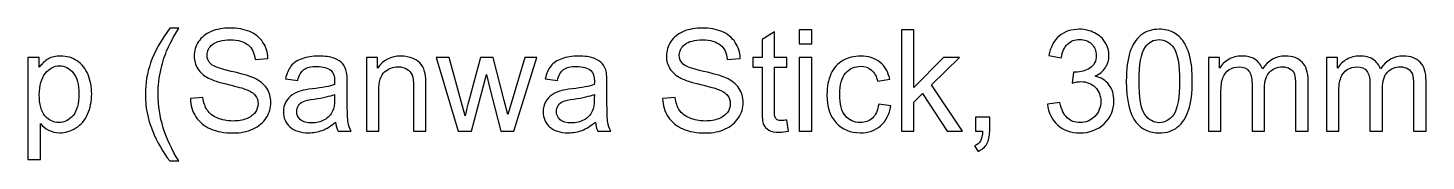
# Model space of a CAD drawing. Header units: millimetres. Extents: x 198 to 2323, y -968 to 148.
# Drawn here: x 1451.5 to 1702.3, y -701.8 to -678 of the extents above; entities that cross this region are included whole.
import ezdxf

# ---------------------------------------------------------------- set-up
doc = ezdxf.new("R2010")
doc.units = ezdxf.units.MM
doc.header["$MEASUREMENT"] = 0
doc.layers.add('Layer 1', color=7, linetype='Continuous')

msp = doc.modelspace()

# ---------------------------------------------------------------- linework, layer by layer
at = {"layer": 'Layer 1', "color": 250}
for points, knots in [([(1476.9166, -701.8047), (1475.6889, -700.2511), (1474.6475, -698.435), (1473.7966, -696.3522), (1472.9457, -694.2694), (1472.5224, -692.1104), (1472.5224, -689.8794), (1472.5224, -687.9109), (1472.8399, -686.0271), (1473.4749, -684.2279), (1474.22, -682.1366), (1475.3672, -680.0538), (1476.9166, -677.9795), (1476.9166, -677.9795), (1478.5168, -677.9795), (1478.5168, -677.9795), (1477.5177, -679.6982), (1476.8531, -680.9259), (1476.5314, -681.6625), (1476.0276, -682.8013), (1475.6297, -683.9908), (1475.3418, -685.2312), (1474.9862, -686.7764), (1474.8084, -688.33), (1474.8084, -689.8921), (1474.8084, -693.8672), (1476.0445, -697.8381), (1478.5168, -701.8047), (1478.5168, -701.8047), (1476.9166, -701.8047), (1476.9166, -701.8047)], [0, 0, 0, 0, 0.1, 0.1, 0.1, 0.2, 0.2, 0.2, 0.3, 0.3, 0.3, 0.4, 0.4, 0.4, 0.5, 0.5, 0.5, 0.6, 0.6, 0.6, 0.7, 0.7, 0.7, 0.8, 0.8, 0.8, 0.9, 0.9, 0.9, 1, 1, 1, 1]), ([(1480.5996, -690.6287), (1480.5996, -690.6287), (1482.8602, -690.4255), (1482.8602, -690.4255), (1482.966, -691.3399), (1483.2158, -692.0892), (1483.6095, -692.6776), (1484.0032, -693.2618), (1484.6128, -693.736), (1485.4383, -694.1), (1486.2638, -694.4599), (1487.1951, -694.6419), (1488.2281, -694.6419), (1489.1467, -694.6419), (1489.9553, -694.5064), (1490.658, -694.2313), (1491.3607, -693.9561), (1491.8814, -693.5793), (1492.2243, -693.101), (1492.5672, -692.6226), (1492.7408, -692.1019), (1492.7408, -691.5431), (1492.7408, -690.9758), (1492.5757, -690.4805), (1492.2455, -690.053), (1491.9153, -689.6296), (1491.3692, -689.274), (1490.6072, -688.9819), (1490.1204, -688.7957), (1489.0409, -688.4993), (1487.3687, -688.0972), (1485.6965, -687.695), (1484.5281, -687.3182), (1483.8593, -686.9626), (1482.9914, -686.5054), (1482.348, -685.9382), (1481.9246, -685.2651), (1481.4971, -684.592), (1481.2854, -683.8342), (1481.2854, -683.0002), (1481.2854, -682.0774), (1481.5479, -681.218), (1482.0686, -680.4221), (1482.5893, -679.622), (1483.347, -679.0167), (1484.3503, -678.6018), (1485.3494, -678.1869), (1486.4628, -677.9795), (1487.6862, -677.9795), (1489.0324, -677.9795), (1490.222, -678.1954), (1491.2507, -678.6314), (1492.2794, -679.0632), (1493.071, -679.7025), (1493.6256, -680.5491), (1494.1801, -681.3916), (1494.4765, -682.3483), (1494.5188, -683.4151), (1494.5188, -683.4151), (1492.2074, -683.5929), (1492.2074, -683.5929), (1492.0846, -682.4457), (1491.6655, -681.5778), (1490.9501, -680.9936), (1490.2347, -680.4052), (1489.1763, -680.1131), (1487.7793, -680.1131), (1486.3231, -680.1131), (1485.2605, -680.3798), (1484.5959, -680.9132), (1483.9312, -681.4466), (1483.5968, -682.0901), (1483.5968, -682.8436), (1483.5968, -683.4955), (1483.8339, -684.0332), (1484.3038, -684.4565), (1484.7694, -684.8756), (1485.9759, -685.3116), (1487.9317, -685.7519), (1489.8875, -686.1964), (1491.2295, -686.5816), (1491.9576, -686.9118), (1493.0117, -687.3987), (1493.7949, -688.0125), (1494.2987, -688.7618), (1494.8024, -689.5069), (1495.0522, -690.3662), (1495.0522, -691.3399), (1495.0522, -692.3093), (1494.777, -693.2153), (1494.2225, -694.0704), (1493.6679, -694.9255), (1492.8763, -695.5902), (1491.8391, -696.0643), (1490.8019, -696.5384), (1489.6378, -696.7755), (1488.3381, -696.7755), (1486.6956, -696.7755), (1485.3198, -696.5342), (1484.2106, -696.0558), (1483.0973, -695.5775), (1482.2294, -694.8578), (1481.5987, -693.8926), (1480.9637, -692.9316), (1480.6335, -691.8437), (1480.5996, -690.6287)], [0, 0, 0, 0, 0.02857143, 0.02857143, 0.02857143, 0.05714286, 0.05714286, 0.05714286, 0.08571429, 0.08571429, 0.08571429, 0.11428571, 0.11428571, 0.11428571, 0.14285714, 0.14285714, 0.14285714, 0.17142857, 0.17142857, 0.17142857, 0.2, 0.2, 0.2, 0.22857143, 0.22857143, 0.22857143, 0.25714286, 0.25714286, 0.25714286, 0.28571429, 0.28571429, 0.28571429, 0.31428571, 0.31428571, 0.31428571, 0.34285714, 0.34285714, 0.34285714, 0.37142857, 0.37142857, 0.37142857, 0.4, 0.4, 0.4, 0.42857143, 0.42857143, 0.42857143, 0.45714286, 0.45714286, 0.45714286, 0.48571429, 0.48571429, 0.48571429, 0.51428571, 0.51428571, 0.51428571, 0.54285714, 0.54285714, 0.54285714, 0.57142857, 0.57142857, 0.57142857, 0.6, 0.6, 0.6, 0.62857143, 0.62857143, 0.62857143, 0.65714286, 0.65714286, 0.65714286, 0.68571429, 0.68571429, 0.68571429, 0.71428571, 0.71428571, 0.71428571, 0.74285714, 0.74285714, 0.74285714, 0.77142857, 0.77142857, 0.77142857, 0.8, 0.8, 0.8, 0.82857143, 0.82857143, 0.82857143, 0.85714286, 0.85714286, 0.85714286, 0.88571429, 0.88571429, 0.88571429, 0.91428571, 0.91428571, 0.91428571, 0.94285714, 0.94285714, 0.94285714, 0.97142857, 0.97142857, 0.97142857, 1, 1, 1, 1]), ([(1565.3212, -690.6287), (1565.3212, -690.6287), (1567.5818, -690.4255), (1567.5818, -690.4255), (1567.6876, -691.3399), (1567.9374, -692.0892), (1568.3311, -692.6776), (1568.7248, -693.2618), (1569.3344, -693.736), (1570.1599, -694.1), (1570.9854, -694.4599), (1571.9167, -694.6419), (1572.9497, -694.6419), (1573.8683, -694.6419), (1574.6769, -694.5064), (1575.3796, -694.2313), (1576.0823, -693.9561), (1576.603, -693.5793), (1576.9459, -693.101), (1577.2888, -692.6226), (1577.4624, -692.1019), (1577.4624, -691.5431), (1577.4624, -690.9758), (1577.2973, -690.4805), (1576.9671, -690.053), (1576.6369, -689.6296), (1576.0908, -689.274), (1575.3288, -688.9819), (1574.842, -688.7957), (1573.7625, -688.4993), (1572.0903, -688.0972), (1570.4181, -687.695), (1569.2497, -687.3182), (1568.5809, -686.9626), (1567.713, -686.5054), (1567.0696, -685.9382), (1566.6462, -685.2651), (1566.2187, -684.592), (1566.007, -683.8342), (1566.007, -683.0002), (1566.007, -682.0774), (1566.2695, -681.218), (1566.7902, -680.4221), (1567.3109, -679.622), (1568.0686, -679.0167), (1569.0719, -678.6018), (1570.071, -678.1869), (1571.1844, -677.9795), (1572.4078, -677.9795), (1573.754, -677.9795), (1574.9436, -678.1954), (1575.9723, -678.6314), (1577.001, -679.0632), (1577.7926, -679.7025), (1578.3472, -680.5491), (1578.9017, -681.3916), (1579.1981, -682.3483), (1579.2404, -683.4151), (1579.2404, -683.4151), (1576.929, -683.5929), (1576.929, -683.5929), (1576.8062, -682.4457), (1576.3871, -681.5778), (1575.6717, -680.9936), (1574.9563, -680.4052), (1573.8979, -680.1131), (1572.5009, -680.1131), (1571.0447, -680.1131), (1569.9821, -680.3798), (1569.3175, -680.9132), (1568.6528, -681.4466), (1568.3184, -682.0901), (1568.3184, -682.8436), (1568.3184, -683.4955), (1568.5555, -684.0332), (1569.0254, -684.4565), (1569.491, -684.8756), (1570.6975, -685.3116), (1572.6533, -685.7519), (1574.6091, -686.1964), (1575.9511, -686.5816), (1576.6792, -686.9118), (1577.7333, -687.3987), (1578.5165, -688.0125), (1579.0203, -688.7618), (1579.524, -689.5069), (1579.7738, -690.3662), (1579.7738, -691.3399), (1579.7738, -692.3093), (1579.4986, -693.2153), (1578.9441, -694.0704), (1578.3895, -694.9255), (1577.5979, -695.5902), (1576.5607, -696.0643), (1575.5235, -696.5384), (1574.3594, -696.7755), (1573.0597, -696.7755), (1571.4172, -696.7755), (1570.0414, -696.5342), (1568.9322, -696.0558), (1567.8189, -695.5775), (1566.951, -694.8578), (1566.3203, -693.8926), (1565.6853, -692.9316), (1565.3551, -691.8437), (1565.3212, -690.6287)], [0, 0, 0, 0, 0.02857143, 0.02857143, 0.02857143, 0.05714286, 0.05714286, 0.05714286, 0.08571429, 0.08571429, 0.08571429, 0.11428571, 0.11428571, 0.11428571, 0.14285714, 0.14285714, 0.14285714, 0.17142857, 0.17142857, 0.17142857, 0.2, 0.2, 0.2, 0.22857143, 0.22857143, 0.22857143, 0.25714286, 0.25714286, 0.25714286, 0.28571429, 0.28571429, 0.28571429, 0.31428571, 0.31428571, 0.31428571, 0.34285714, 0.34285714, 0.34285714, 0.37142857, 0.37142857, 0.37142857, 0.4, 0.4, 0.4, 0.42857143, 0.42857143, 0.42857143, 0.45714286, 0.45714286, 0.45714286, 0.48571429, 0.48571429, 0.48571429, 0.51428571, 0.51428571, 0.51428571, 0.54285714, 0.54285714, 0.54285714, 0.57142857, 0.57142857, 0.57142857, 0.6, 0.6, 0.6, 0.62857143, 0.62857143, 0.62857143, 0.65714286, 0.65714286, 0.65714286, 0.68571429, 0.68571429, 0.68571429, 0.71428571, 0.71428571, 0.71428571, 0.74285714, 0.74285714, 0.74285714, 0.77142857, 0.77142857, 0.77142857, 0.8, 0.8, 0.8, 0.82857143, 0.82857143, 0.82857143, 0.85714286, 0.85714286, 0.85714286, 0.88571429, 0.88571429, 0.88571429, 0.91428571, 0.91428571, 0.91428571, 0.94285714, 0.94285714, 0.94285714, 0.97142857, 0.97142857, 0.97142857, 1, 1, 1, 1]), ([(1587.6224, -694.4768), (1587.6224, -694.4768), (1587.9272, -696.4495), (1587.9272, -696.4495), (1587.3007, -696.5808), (1586.7376, -696.6485), (1586.2466, -696.6485), (1585.438, -696.6485), (1584.8115, -696.5215), (1584.3627, -696.2633), (1583.9182, -696.005), (1583.605, -695.6706), (1583.4229, -695.2515), (1583.2409, -694.8324), (1583.152, -693.9519), (1583.152, -692.6099), (1583.152, -692.6099), (1583.152, -685.0153), (1583.152, -685.0153), (1583.152, -685.0153), (1581.501, -685.0153), (1581.501, -685.0153), (1581.501, -685.0153), (1581.501, -683.2881), (1581.501, -683.2881), (1581.501, -683.2881), (1583.152, -683.2881), (1583.152, -683.2881), (1583.152, -683.2881), (1583.152, -680.0284), (1583.152, -680.0284), (1583.152, -680.0284), (1585.3872, -678.6865), (1585.3872, -678.6865), (1585.3872, -678.6865), (1585.3872, -683.2881), (1585.3872, -683.2881), (1585.3872, -683.2881), (1587.6224, -683.2881), (1587.6224, -683.2881), (1587.6224, -683.2881), (1587.6224, -685.0153), (1587.6224, -685.0153), (1587.6224, -685.0153), (1585.3872, -685.0153), (1585.3872, -685.0153), (1585.3872, -685.0153), (1585.3872, -692.7369), (1585.3872, -692.7369), (1585.3872, -693.3761), (1585.4253, -693.7868), (1585.5057, -693.9688), (1585.5819, -694.1508), (1585.7089, -694.2948), (1585.8867, -694.4048), (1586.0645, -694.5107), (1586.3185, -694.5657), (1586.6487, -694.5657), (1586.8943, -694.5657), (1587.2202, -694.5361), (1587.6224, -694.4768)], [0, 0, 0, 0, 0.05, 0.05, 0.05, 0.1, 0.1, 0.1, 0.15, 0.15, 0.15, 0.2, 0.2, 0.2, 0.25, 0.25, 0.25, 0.3, 0.3, 0.3, 0.35, 0.35, 0.35, 0.4, 0.4, 0.4, 0.45, 0.45, 0.45, 0.5, 0.5, 0.5, 0.55, 0.55, 0.55, 0.6, 0.6, 0.6, 0.65, 0.65, 0.65, 0.7, 0.7, 0.7, 0.75, 0.75, 0.75, 0.8, 0.8, 0.8, 0.85, 0.85, 0.85, 0.9, 0.9, 0.9, 0.95, 0.95, 0.95, 1, 1, 1, 1]), ([(1589.828, -680.8243), (1589.828, -680.8243), (1589.828, -678.2843), (1589.828, -678.2843), (1589.828, -678.2843), (1592.0632, -678.2843), (1592.0632, -678.2843), (1592.0632, -678.2843), (1592.0632, -680.8243), (1592.0632, -680.8243), (1592.0632, -680.8243), (1589.828, -680.8243), (1589.828, -680.8243)], [0, 0, 0, 0, 0.25, 0.25, 0.25, 0.5, 0.5, 0.5, 0.75, 0.75, 0.75, 1, 1, 1, 1]), ([(1608.1795, -696.4707), (1608.1795, -696.4707), (1608.1795, -678.2843), (1608.1795, -678.2843), (1608.1795, -678.2843), (1610.4147, -678.2843), (1610.4147, -678.2843), (1610.4147, -678.2843), (1610.4147, -688.6433), (1610.4147, -688.6433), (1610.4147, -688.6433), (1615.6979, -683.2881), (1615.6979, -683.2881), (1615.6979, -683.2881), (1618.585, -683.2881), (1618.585, -683.2881), (1618.585, -683.2881), (1613.5558, -688.1861), (1613.5558, -688.1861), (1613.5558, -688.1861), (1619.093, -696.4707), (1619.093, -696.4707), (1619.093, -696.4707), (1616.3413, -696.4707), (1616.3413, -696.4707), (1616.3413, -696.4707), (1611.9641, -689.7355), (1611.9641, -689.7355), (1611.9641, -689.7355), (1610.4147, -691.2425), (1610.4147, -691.2425), (1610.4147, -691.2425), (1610.4147, -696.4707), (1610.4147, -696.4707), (1610.4147, -696.4707), (1608.1795, -696.4707), (1608.1795, -696.4707)], [0, 0, 0, 0, 0.08333333, 0.08333333, 0.08333333, 0.16666667, 0.16666667, 0.16666667, 0.25, 0.25, 0.25, 0.33333333, 0.33333333, 0.33333333, 0.41666667, 0.41666667, 0.41666667, 0.5, 0.5, 0.5, 0.58333333, 0.58333333, 0.58333333, 0.66666667, 0.66666667, 0.66666667, 0.75, 0.75, 0.75, 0.83333333, 0.83333333, 0.83333333, 0.91666667, 0.91666667, 0.91666667, 1, 1, 1, 1]), ([(1634.3754, -691.6447), (1634.3754, -691.6447), (1636.6106, -691.3399), (1636.6106, -691.3399), (1636.8688, -692.6099), (1637.3006, -693.5243), (1637.9145, -694.0831), (1638.5283, -694.6419), (1639.2818, -694.9213), (1640.1751, -694.9213), (1641.2334, -694.9213), (1642.1266, -694.5572), (1642.8463, -693.8291), (1643.566, -693.101), (1643.9258, -692.1993), (1643.9258, -691.124), (1643.9258, -690.0995), (1643.5914, -689.2529), (1642.9183, -688.584), (1642.2494, -687.9194), (1641.3985, -687.5849), (1640.3613, -687.5849), (1639.938, -687.5849), (1639.4131, -687.6696), (1638.7823, -687.8347), (1638.7823, -687.8347), (1639.0321, -685.8789), (1639.0321, -685.8789), (1639.1802, -685.8958), (1639.303, -685.9043), (1639.3919, -685.9043), (1640.3486, -685.9043), (1641.2038, -685.6545), (1641.97, -685.1592), (1642.732, -684.6639), (1643.113, -683.9019), (1643.113, -682.8732), (1643.113, -682.0562), (1642.8336, -681.3789), (1642.279, -680.8412), (1641.7245, -680.3036), (1641.009, -680.0369), (1640.1327, -680.0369), (1639.2607, -680.0369), (1638.5368, -680.3121), (1637.9568, -680.8624), (1637.3768, -681.4127), (1637.0043, -682.2382), (1636.8392, -683.3389), (1636.8392, -683.3389), (1634.604, -682.9325), (1634.604, -682.9325), (1634.8792, -681.4339), (1635.4972, -680.2697), (1636.4667, -679.4442), (1637.4319, -678.6187), (1638.6384, -678.2081), (1640.0777, -678.2081), (1641.0683, -678.2081), (1641.9827, -678.4198), (1642.8167, -678.8473), (1643.6549, -679.2707), (1644.2941, -679.8506), (1644.7344, -680.583), (1645.1789, -681.3196), (1645.399, -682.0985), (1645.399, -682.924), (1645.399, -683.7072), (1645.1873, -684.4184), (1644.7682, -685.0619), (1644.3449, -685.7053), (1643.7184, -686.2176), (1642.8929, -686.5986), (1643.9681, -686.8441), (1644.8021, -687.3606), (1645.399, -688.1437), (1645.9917, -688.9227), (1646.288, -689.9048), (1646.288, -691.0774), (1646.288, -692.6649), (1645.708, -694.0154), (1644.5523, -695.1203), (1643.3924, -696.2252), (1641.9277, -696.7755), (1640.1581, -696.7755), (1638.5622, -696.7755), (1637.2371, -696.2971), (1636.183, -695.3446), (1635.1247, -694.3921), (1634.5236, -693.1602), (1634.3754, -691.6447)], [0, 0, 0, 0, 0.03333333, 0.03333333, 0.03333333, 0.06666667, 0.06666667, 0.06666667, 0.1, 0.1, 0.1, 0.13333333, 0.13333333, 0.13333333, 0.16666667, 0.16666667, 0.16666667, 0.2, 0.2, 0.2, 0.23333333, 0.23333333, 0.23333333, 0.26666667, 0.26666667, 0.26666667, 0.3, 0.3, 0.3, 0.33333333, 0.33333333, 0.33333333, 0.36666667, 0.36666667, 0.36666667, 0.4, 0.4, 0.4, 0.43333333, 0.43333333, 0.43333333, 0.46666667, 0.46666667, 0.46666667, 0.5, 0.5, 0.5, 0.53333333, 0.53333333, 0.53333333, 0.56666667, 0.56666667, 0.56666667, 0.6, 0.6, 0.6, 0.63333333, 0.63333333, 0.63333333, 0.66666667, 0.66666667, 0.66666667, 0.7, 0.7, 0.7, 0.73333333, 0.73333333, 0.73333333, 0.76666667, 0.76666667, 0.76666667, 0.8, 0.8, 0.8, 0.83333333, 0.83333333, 0.83333333, 0.86666667, 0.86666667, 0.86666667, 0.9, 0.9, 0.9, 0.93333333, 0.93333333, 0.93333333, 0.96666667, 0.96666667, 0.96666667, 1, 1, 1, 1]), ([(1648.502, -687.496), (1648.502, -685.3497), (1648.7221, -683.6141), (1649.1624, -682.3017), (1649.6069, -680.9852), (1650.2631, -679.9734), (1651.1351, -679.2664), (1652.003, -678.5595), (1653.0994, -678.2081), (1654.4202, -678.2081), (1655.3939, -678.2081), (1656.249, -678.4028), (1656.9898, -678.7965), (1657.7264, -679.1902), (1658.336, -679.7575), (1658.8102, -680.4983), (1659.2843, -681.2349), (1659.6568, -682.1366), (1659.9278, -683.1992), (1660.2029, -684.2618), (1660.3384, -685.6969), (1660.3384, -687.496), (1660.3384, -689.6296), (1660.1183, -691.3568), (1659.6822, -692.6692), (1659.2462, -693.9857), (1658.59, -694.9975), (1657.718, -695.7087), (1656.8501, -696.4199), (1655.7495, -696.7755), (1654.4202, -696.7755), (1652.6718, -696.7755), (1651.296, -696.1532), (1650.2969, -694.9044), (1649.0989, -693.3804), (1648.502, -690.9123), (1648.502, -687.496)], [0, 0, 0, 0, 0.08333333, 0.08333333, 0.08333333, 0.16666667, 0.16666667, 0.16666667, 0.25, 0.25, 0.25, 0.33333333, 0.33333333, 0.33333333, 0.41666667, 0.41666667, 0.41666667, 0.5, 0.5, 0.5, 0.58333333, 0.58333333, 0.58333333, 0.66666667, 0.66666667, 0.66666667, 0.75, 0.75, 0.75, 0.83333333, 0.83333333, 0.83333333, 0.91666667, 0.91666667, 0.91666667, 1, 1, 1, 1]), ([(1650.788, -687.5045), (1650.788, -690.4975), (1651.1351, -692.4871), (1651.8336, -693.4693), (1652.5321, -694.4556), (1653.3957, -694.9467), (1654.4202, -694.9467), (1655.4447, -694.9467), (1656.3083, -694.4514), (1657.0068, -693.465), (1657.7053, -692.4744), (1658.0524, -690.489), (1658.0524, -687.5045), (1658.0524, -684.5115), (1657.7053, -682.5219), (1657.0068, -681.5397), (1656.3125, -680.5534), (1655.4404, -680.0623), (1654.3948, -680.0623), (1653.3703, -680.0623), (1652.5491, -680.4983), (1651.9352, -681.3662), (1651.169, -682.4711), (1650.788, -684.52), (1650.788, -687.5045)], [0, 0, 0, 0, 0.125, 0.125, 0.125, 0.25, 0.25, 0.25, 0.375, 0.375, 0.375, 0.5, 0.5, 0.5, 0.625, 0.625, 0.625, 0.75, 0.75, 0.75, 0.875, 0.875, 0.875, 1, 1, 1, 1]), ([(1451.4658, -701.5253), (1451.4658, -701.5253), (1451.4658, -683.2881), (1451.4658, -683.2881), (1451.4658, -683.2881), (1453.4978, -683.2881), (1453.4978, -683.2881), (1453.4978, -683.2881), (1453.4978, -685.0195), (1453.4978, -685.0195), (1453.9762, -684.3507), (1454.518, -683.8469), (1455.1234, -683.5125), (1455.7245, -683.178), (1456.4569, -683.0087), (1457.3163, -683.0087), (1458.4423, -683.0087), (1459.4329, -683.2966), (1460.2923, -683.8765), (1461.1517, -684.4523), (1461.7994, -685.2693), (1462.2396, -686.3192), (1462.6757, -687.3733), (1462.8958, -688.5247), (1462.8958, -689.782), (1462.8958, -691.124), (1462.6545, -692.3347), (1462.1719, -693.4142), (1461.6893, -694.4895), (1460.9866, -695.315), (1460.0637, -695.8907), (1459.1451, -696.4622), (1458.1756, -696.7501), (1457.1596, -696.7501), (1456.4146, -696.7501), (1455.7457, -696.5935), (1455.1573, -696.2802), (1454.5646, -695.9669), (1454.082, -695.5732), (1453.701, -695.0949), (1453.701, -695.0949), (1453.701, -701.5253), (1453.701, -701.5253), (1453.701, -701.5253), (1451.4658, -701.5253), (1451.4658, -701.5253)], [0, 0, 0, 0, 0.06666667, 0.06666667, 0.06666667, 0.13333333, 0.13333333, 0.13333333, 0.2, 0.2, 0.2, 0.26666667, 0.26666667, 0.26666667, 0.33333333, 0.33333333, 0.33333333, 0.4, 0.4, 0.4, 0.46666667, 0.46666667, 0.46666667, 0.53333333, 0.53333333, 0.53333333, 0.6, 0.6, 0.6, 0.66666667, 0.66666667, 0.66666667, 0.73333333, 0.73333333, 0.73333333, 0.8, 0.8, 0.8, 0.86666667, 0.86666667, 0.86666667, 0.93333333, 0.93333333, 0.93333333, 1, 1, 1, 1]), ([(1506.66, -694.8197), (1505.8303, -695.5267), (1505.0302, -696.022), (1504.2639, -696.3141), (1503.4977, -696.6062), (1502.6764, -696.7501), (1501.7959, -696.7501), (1500.3481, -696.7501), (1499.2347, -696.3987), (1498.4558, -695.6918), (1497.6769, -694.989), (1497.2874, -694.0873), (1497.2874, -692.9909), (1497.2874, -692.3474), (1497.4356, -691.759), (1497.7277, -691.2256), (1498.024, -690.6922), (1498.4092, -690.2689), (1498.8834, -689.9471), (1499.3617, -689.6254), (1499.8951, -689.3799), (1500.492, -689.2148), (1500.9323, -689.1005), (1501.5969, -688.9904), (1502.4817, -688.8803), (1504.2851, -688.6687), (1505.6186, -688.4104), (1506.4695, -688.1141), (1506.478, -687.8093), (1506.4822, -687.6146), (1506.4822, -687.5341), (1506.4822, -686.6282), (1506.2705, -685.989), (1505.8472, -685.6164), (1505.2757, -685.1127), (1504.4248, -684.8629), (1503.2987, -684.8629), (1502.2446, -684.8629), (1501.4657, -685.0492), (1500.9662, -685.4175), (1500.4624, -685.7858), (1500.0941, -686.4377), (1499.8528, -687.3775), (1499.8528, -687.3775), (1497.6684, -687.0727), (1497.6684, -687.0727), (1497.8674, -686.1371), (1498.1933, -685.3794), (1498.6505, -684.8036), (1499.1077, -684.2279), (1499.7681, -683.7876), (1500.6317, -683.4744), (1501.4911, -683.1653), (1502.4944, -683.0087), (1503.6289, -683.0087), (1504.755, -683.0087), (1505.6736, -683.1399), (1506.3806, -683.4066), (1507.0833, -683.6733), (1507.604, -684.0035), (1507.9342, -684.4057), (1508.2644, -684.8079), (1508.4973, -685.3159), (1508.6327, -685.9297), (1508.7047, -686.3107), (1508.7428, -686.9965), (1508.7428, -687.9829), (1508.7428, -687.9829), (1508.7428, -690.9462), (1508.7428, -690.9462), (1508.7428, -693.0163), (1508.7894, -694.3244), (1508.8825, -694.879), (1508.9714, -695.4335), (1509.1577, -695.9627), (1509.4286, -696.4707), (1509.4286, -696.4707), (1507.0918, -696.4707), (1507.0918, -696.4707), (1506.8674, -696.0008), (1506.7235, -695.4505), (1506.66, -694.8197)], [0, 0, 0, 0, 0.03703704, 0.03703704, 0.03703704, 0.07407407, 0.07407407, 0.07407407, 0.11111111, 0.11111111, 0.11111111, 0.14814815, 0.14814815, 0.14814815, 0.18518519, 0.18518519, 0.18518519, 0.22222222, 0.22222222, 0.22222222, 0.25925926, 0.25925926, 0.25925926, 0.2962963, 0.2962963, 0.2962963, 0.33333333, 0.33333333, 0.33333333, 0.37037037, 0.37037037, 0.37037037, 0.40740741, 0.40740741, 0.40740741, 0.44444444, 0.44444444, 0.44444444, 0.48148148, 0.48148148, 0.48148148, 0.51851852, 0.51851852, 0.51851852, 0.55555556, 0.55555556, 0.55555556, 0.59259259, 0.59259259, 0.59259259, 0.62962963, 0.62962963, 0.62962963, 0.66666667, 0.66666667, 0.66666667, 0.7037037, 0.7037037, 0.7037037, 0.74074074, 0.74074074, 0.74074074, 0.77777778, 0.77777778, 0.77777778, 0.81481481, 0.81481481, 0.81481481, 0.85185185, 0.85185185, 0.85185185, 0.88888889, 0.88888889, 0.88888889, 0.92592593, 0.92592593, 0.92592593, 0.96296296, 0.96296296, 0.96296296, 1, 1, 1, 1]), ([(1512.176, -696.4707), (1512.176, -696.4707), (1512.176, -683.2881), (1512.176, -683.2881), (1512.176, -683.2881), (1514.1826, -683.2881), (1514.1826, -683.2881), (1514.1826, -683.2881), (1514.1826, -685.1592), (1514.1826, -685.1592), (1515.1478, -683.7241), (1516.5448, -683.0087), (1518.3694, -683.0087), (1519.1652, -683.0087), (1519.8934, -683.1526), (1520.558, -683.4363), (1521.2226, -683.7199), (1521.7222, -684.0967), (1522.0524, -684.5581), (1522.3826, -685.0195), (1522.6154, -685.5699), (1522.7466, -686.2049), (1522.8271, -686.6197), (1522.8694, -687.3436), (1522.8694, -688.3766), (1522.8694, -688.3766), (1522.8694, -696.4707), (1522.8694, -696.4707), (1522.8694, -696.4707), (1520.6342, -696.4707), (1520.6342, -696.4707), (1520.6342, -696.4707), (1520.6342, -688.4612), (1520.6342, -688.4612), (1520.6342, -687.5511), (1520.5495, -686.8695), (1520.376, -686.4208), (1520.2024, -685.972), (1519.8934, -685.6122), (1519.4531, -685.3413), (1519.0128, -685.0746), (1518.4921, -684.9391), (1517.8995, -684.9391), (1516.9512, -684.9391), (1516.1342, -685.2397), (1515.4441, -685.845), (1514.7541, -686.4462), (1514.4112, -687.5934), (1514.4112, -689.2783), (1514.4112, -689.2783), (1514.4112, -696.4707), (1514.4112, -696.4707), (1514.4112, -696.4707), (1512.176, -696.4707), (1512.176, -696.4707)], [0, 0, 0, 0, 0.05555556, 0.05555556, 0.05555556, 0.11111111, 0.11111111, 0.11111111, 0.16666667, 0.16666667, 0.16666667, 0.22222222, 0.22222222, 0.22222222, 0.27777778, 0.27777778, 0.27777778, 0.33333333, 0.33333333, 0.33333333, 0.38888889, 0.38888889, 0.38888889, 0.44444444, 0.44444444, 0.44444444, 0.5, 0.5, 0.5, 0.55555556, 0.55555556, 0.55555556, 0.61111111, 0.61111111, 0.61111111, 0.66666667, 0.66666667, 0.66666667, 0.72222222, 0.72222222, 0.72222222, 0.77777778, 0.77777778, 0.77777778, 0.83333333, 0.83333333, 0.83333333, 0.88888889, 0.88888889, 0.88888889, 0.94444444, 0.94444444, 0.94444444, 1, 1, 1, 1]), ([(1528.6733, -696.4707), (1528.6733, -696.4707), (1524.6897, -683.2881), (1524.6897, -683.2881), (1524.6897, -683.2881), (1527.0265, -683.2881), (1527.0265, -683.2881), (1527.0265, -683.2881), (1529.1305, -690.8954), (1529.1305, -690.8954), (1529.1305, -690.8954), (1529.8755, -693.7275), (1529.8755, -693.7275), (1529.9052, -693.5878), (1530.1338, -692.6819), (1530.5571, -691.0097), (1530.5571, -691.0097), (1532.6441, -683.2881), (1532.6441, -683.2881), (1532.6441, -683.2881), (1534.9344, -683.2881), (1534.9344, -683.2881), (1534.9344, -683.2881), (1536.9198, -690.942), (1536.9198, -690.942), (1536.9198, -690.942), (1537.5675, -693.4523), (1537.5675, -693.4523), (1537.5675, -693.4523), (1538.3253, -690.9081), (1538.3253, -690.9081), (1538.3253, -690.9081), (1540.6028, -683.2881), (1540.6028, -683.2881), (1540.6028, -683.2881), (1542.7745, -683.2881), (1542.7745, -683.2881), (1542.7745, -683.2881), (1538.6385, -696.4707), (1538.6385, -696.4707), (1538.6385, -696.4707), (1536.3271, -696.4707), (1536.3271, -696.4707), (1536.3271, -696.4707), (1534.2359, -688.584), (1534.2359, -688.584), (1534.2359, -688.584), (1533.7067, -686.3276), (1533.7067, -686.3276), (1533.7067, -686.3276), (1531.0397, -696.4707), (1531.0397, -696.4707), (1531.0397, -696.4707), (1528.6733, -696.4707), (1528.6733, -696.4707)], [0, 0, 0, 0, 0.05555556, 0.05555556, 0.05555556, 0.11111111, 0.11111111, 0.11111111, 0.16666667, 0.16666667, 0.16666667, 0.22222222, 0.22222222, 0.22222222, 0.27777778, 0.27777778, 0.27777778, 0.33333333, 0.33333333, 0.33333333, 0.38888889, 0.38888889, 0.38888889, 0.44444444, 0.44444444, 0.44444444, 0.5, 0.5, 0.5, 0.55555556, 0.55555556, 0.55555556, 0.61111111, 0.61111111, 0.61111111, 0.66666667, 0.66666667, 0.66666667, 0.72222222, 0.72222222, 0.72222222, 0.77777778, 0.77777778, 0.77777778, 0.83333333, 0.83333333, 0.83333333, 0.88888889, 0.88888889, 0.88888889, 0.94444444, 0.94444444, 0.94444444, 1, 1, 1, 1]), ([(1553.2562, -694.8197), (1552.4265, -695.5267), (1551.6264, -696.022), (1550.8601, -696.3141), (1550.0939, -696.6062), (1549.2726, -696.7501), (1548.3921, -696.7501), (1546.9443, -696.7501), (1545.8309, -696.3987), (1545.052, -695.6918), (1544.2731, -694.989), (1543.8836, -694.0873), (1543.8836, -692.9909), (1543.8836, -692.3474), (1544.0318, -691.759), (1544.3239, -691.2256), (1544.6202, -690.6922), (1545.0054, -690.2689), (1545.4796, -689.9471), (1545.9579, -689.6254), (1546.4913, -689.3799), (1547.0882, -689.2148), (1547.5285, -689.1005), (1548.1931, -688.9904), (1549.0779, -688.8803), (1550.8813, -688.6687), (1552.2148, -688.4104), (1553.0657, -688.1141), (1553.0742, -687.8093), (1553.0784, -687.6146), (1553.0784, -687.5341), (1553.0784, -686.6282), (1552.8667, -685.989), (1552.4434, -685.6164), (1551.8719, -685.1127), (1551.021, -684.8629), (1549.8949, -684.8629), (1548.8408, -684.8629), (1548.0619, -685.0492), (1547.5624, -685.4175), (1547.0586, -685.7858), (1546.6903, -686.4377), (1546.449, -687.3775), (1546.449, -687.3775), (1544.2646, -687.0727), (1544.2646, -687.0727), (1544.4636, -686.1371), (1544.7895, -685.3794), (1545.2467, -684.8036), (1545.7039, -684.2279), (1546.3643, -683.7876), (1547.2279, -683.4744), (1548.0873, -683.1653), (1549.0906, -683.0087), (1550.2251, -683.0087), (1551.3512, -683.0087), (1552.2698, -683.1399), (1552.9768, -683.4066), (1553.6795, -683.6733), (1554.2002, -684.0035), (1554.5304, -684.4057), (1554.8606, -684.8079), (1555.0935, -685.3159), (1555.2289, -685.9297), (1555.3009, -686.3107), (1555.339, -686.9965), (1555.339, -687.9829), (1555.339, -687.9829), (1555.339, -690.9462), (1555.339, -690.9462), (1555.339, -693.0163), (1555.3856, -694.3244), (1555.4787, -694.879), (1555.5676, -695.4335), (1555.7539, -695.9627), (1556.0248, -696.4707), (1556.0248, -696.4707), (1553.688, -696.4707), (1553.688, -696.4707), (1553.4636, -696.0008), (1553.3197, -695.4505), (1553.2562, -694.8197)], [0, 0, 0, 0, 0.03703704, 0.03703704, 0.03703704, 0.07407407, 0.07407407, 0.07407407, 0.11111111, 0.11111111, 0.11111111, 0.14814815, 0.14814815, 0.14814815, 0.18518519, 0.18518519, 0.18518519, 0.22222222, 0.22222222, 0.22222222, 0.25925926, 0.25925926, 0.25925926, 0.2962963, 0.2962963, 0.2962963, 0.33333333, 0.33333333, 0.33333333, 0.37037037, 0.37037037, 0.37037037, 0.40740741, 0.40740741, 0.40740741, 0.44444444, 0.44444444, 0.44444444, 0.48148148, 0.48148148, 0.48148148, 0.51851852, 0.51851852, 0.51851852, 0.55555556, 0.55555556, 0.55555556, 0.59259259, 0.59259259, 0.59259259, 0.62962963, 0.62962963, 0.62962963, 0.66666667, 0.66666667, 0.66666667, 0.7037037, 0.7037037, 0.7037037, 0.74074074, 0.74074074, 0.74074074, 0.77777778, 0.77777778, 0.77777778, 0.81481481, 0.81481481, 0.81481481, 0.85185185, 0.85185185, 0.85185185, 0.88888889, 0.88888889, 0.88888889, 0.92592593, 0.92592593, 0.92592593, 0.96296296, 0.96296296, 0.96296296, 1, 1, 1, 1]), ([(1589.828, -696.4707), (1589.828, -696.4707), (1589.828, -683.2881), (1589.828, -683.2881), (1589.828, -683.2881), (1592.0632, -683.2881), (1592.0632, -683.2881), (1592.0632, -683.2881), (1592.0632, -696.4707), (1592.0632, -696.4707), (1592.0632, -696.4707), (1589.828, -696.4707), (1589.828, -696.4707)], [0, 0, 0, 0, 0.25, 0.25, 0.25, 0.5, 0.5, 0.5, 0.75, 0.75, 0.75, 1, 1, 1, 1]), ([(1604.0816, -691.6447), (1604.0816, -691.6447), (1606.266, -691.9495), (1606.266, -691.9495), (1606.0247, -693.4523), (1605.4151, -694.625), (1604.4287, -695.4759), (1603.4424, -696.3268), (1602.2274, -696.7501), (1600.7923, -696.7501), (1598.9931, -696.7501), (1597.5453, -696.1617), (1596.4531, -694.9848), (1595.3567, -693.8079), (1594.8106, -692.1231), (1594.8106, -689.9302), (1594.8106, -688.5078), (1595.0477, -687.2674), (1595.5176, -686.2006), (1595.9875, -685.1381), (1596.7029, -684.338), (1597.6681, -683.8088), (1598.6291, -683.2754), (1599.6747, -683.0087), (1600.8092, -683.0087), (1602.2359, -683.0087), (1603.4085, -683.3685), (1604.3144, -684.0924), (1605.2246, -684.8163), (1605.8088, -685.845), (1606.0628, -687.1743), (1606.0628, -687.1743), (1603.9038, -687.5045), (1603.9038, -687.5045), (1603.6964, -686.6197), (1603.3323, -685.9551), (1602.8031, -685.5064), (1602.2782, -685.0619), (1601.6432, -684.8375), (1600.8981, -684.8375), (1599.7721, -684.8375), (1598.8577, -685.2397), (1598.1507, -686.044), (1597.448, -686.8526), (1597.0966, -688.1226), (1597.0966, -689.8667), (1597.0966, -691.6362), (1597.4353, -692.9189), (1598.1126, -693.719), (1598.7942, -694.5191), (1599.6789, -694.9213), (1600.7669, -694.9213), (1601.6474, -694.9213), (1602.3798, -694.6546), (1602.964, -694.117), (1603.5524, -693.5836), (1603.925, -692.7581), (1604.0816, -691.6447)], [0, 0, 0, 0, 0.05263158, 0.05263158, 0.05263158, 0.10526316, 0.10526316, 0.10526316, 0.15789474, 0.15789474, 0.15789474, 0.21052632, 0.21052632, 0.21052632, 0.26315789, 0.26315789, 0.26315789, 0.31578947, 0.31578947, 0.31578947, 0.36842105, 0.36842105, 0.36842105, 0.42105263, 0.42105263, 0.42105263, 0.47368421, 0.47368421, 0.47368421, 0.52631579, 0.52631579, 0.52631579, 0.57894737, 0.57894737, 0.57894737, 0.63157895, 0.63157895, 0.63157895, 0.68421053, 0.68421053, 0.68421053, 0.73684211, 0.73684211, 0.73684211, 0.78947368, 0.78947368, 0.78947368, 0.84210526, 0.84210526, 0.84210526, 0.89473684, 0.89473684, 0.89473684, 0.94736842, 0.94736842, 0.94736842, 1, 1, 1, 1]), ([(1663.2382, -696.4707), (1663.2382, -696.4707), (1663.2382, -683.2881), (1663.2382, -683.2881), (1663.2382, -683.2881), (1665.2448, -683.2881), (1665.2448, -683.2881), (1665.2448, -683.2881), (1665.2448, -685.1508), (1665.2448, -685.1508), (1665.6554, -684.5073), (1666.2058, -683.9866), (1666.8916, -683.5971), (1667.5774, -683.2034), (1668.3563, -683.0087), (1669.2326, -683.0087), (1670.2063, -683.0087), (1671.0064, -683.2119), (1671.6287, -683.6141), (1672.251, -684.0205), (1672.6912, -684.5835), (1672.9452, -685.3116), (1673.9951, -683.7749), (1675.354, -683.0087), (1677.0304, -683.0087), (1678.3427, -683.0087), (1679.3545, -683.3685), (1680.0572, -684.0924), (1680.7642, -684.8163), (1681.1198, -685.9297), (1681.1198, -687.4325), (1681.1198, -687.4325), (1681.1198, -696.4707), (1681.1198, -696.4707), (1681.1198, -696.4707), (1678.8846, -696.4707), (1678.8846, -696.4707), (1678.8846, -696.4707), (1678.8846, -688.1734), (1678.8846, -688.1734), (1678.8846, -687.2844), (1678.8084, -686.6409), (1678.6645, -686.2472), (1678.5205, -685.8535), (1678.2581, -685.5402), (1677.8728, -685.2989), (1677.4918, -685.0576), (1677.0431, -684.9391), (1676.5309, -684.9391), (1675.5995, -684.9391), (1674.8291, -685.2481), (1674.2152, -685.862), (1673.6014, -686.48), (1673.2966, -687.4664), (1673.2966, -688.8211), (1673.2966, -688.8211), (1673.2966, -696.4707), (1673.2966, -696.4707), (1673.2966, -696.4707), (1671.0614, -696.4707), (1671.0614, -696.4707), (1671.0614, -696.4707), (1671.0614, -687.9151), (1671.0614, -687.9151), (1671.0614, -686.9245), (1670.8794, -686.1795), (1670.5153, -685.6842), (1670.1512, -685.1889), (1669.5543, -684.9391), (1668.7288, -684.9391), (1668.1023, -684.9391), (1667.5223, -685.1042), (1666.9889, -685.4344), (1666.4555, -685.7646), (1666.0703, -686.2472), (1665.829, -686.8864), (1665.5919, -687.5214), (1665.4734, -688.4401), (1665.4734, -689.6381), (1665.4734, -689.6381), (1665.4734, -696.4707), (1665.4734, -696.4707), (1665.4734, -696.4707), (1663.2382, -696.4707), (1663.2382, -696.4707)], [0, 0, 0, 0, 0.03571429, 0.03571429, 0.03571429, 0.07142857, 0.07142857, 0.07142857, 0.10714286, 0.10714286, 0.10714286, 0.14285714, 0.14285714, 0.14285714, 0.17857143, 0.17857143, 0.17857143, 0.21428571, 0.21428571, 0.21428571, 0.25, 0.25, 0.25, 0.28571429, 0.28571429, 0.28571429, 0.32142857, 0.32142857, 0.32142857, 0.35714286, 0.35714286, 0.35714286, 0.39285714, 0.39285714, 0.39285714, 0.42857143, 0.42857143, 0.42857143, 0.46428571, 0.46428571, 0.46428571, 0.5, 0.5, 0.5, 0.53571429, 0.53571429, 0.53571429, 0.57142857, 0.57142857, 0.57142857, 0.60714286, 0.60714286, 0.60714286, 0.64285714, 0.64285714, 0.64285714, 0.67857143, 0.67857143, 0.67857143, 0.71428571, 0.71428571, 0.71428571, 0.75, 0.75, 0.75, 0.78571429, 0.78571429, 0.78571429, 0.82142857, 0.82142857, 0.82142857, 0.85714286, 0.85714286, 0.85714286, 0.89285714, 0.89285714, 0.89285714, 0.92857143, 0.92857143, 0.92857143, 0.96428571, 0.96428571, 0.96428571, 1, 1, 1, 1]), ([(1684.3964, -696.4707), (1684.3964, -696.4707), (1684.3964, -683.2881), (1684.3964, -683.2881), (1684.3964, -683.2881), (1686.403, -683.2881), (1686.403, -683.2881), (1686.403, -683.2881), (1686.403, -685.1508), (1686.403, -685.1508), (1686.8136, -684.5073), (1687.364, -683.9866), (1688.0498, -683.5971), (1688.7356, -683.2034), (1689.5145, -683.0087), (1690.3908, -683.0087), (1691.3645, -683.0087), (1692.1646, -683.2119), (1692.7869, -683.6141), (1693.4092, -684.0205), (1693.8494, -684.5835), (1694.1034, -685.3116), (1695.1533, -683.7749), (1696.5122, -683.0087), (1698.1886, -683.0087), (1699.5009, -683.0087), (1700.5127, -683.3685), (1701.2154, -684.0924), (1701.9224, -684.8163), (1702.278, -685.9297), (1702.278, -687.4325), (1702.278, -687.4325), (1702.278, -696.4707), (1702.278, -696.4707), (1702.278, -696.4707), (1700.0428, -696.4707), (1700.0428, -696.4707), (1700.0428, -696.4707), (1700.0428, -688.1734), (1700.0428, -688.1734), (1700.0428, -687.2844), (1699.9666, -686.6409), (1699.8227, -686.2472), (1699.6787, -685.8535), (1699.4163, -685.5402), (1699.031, -685.2989), (1698.65, -685.0576), (1698.2013, -684.9391), (1697.6891, -684.9391), (1696.7577, -684.9391), (1695.9873, -685.2481), (1695.3734, -685.862), (1694.7596, -686.48), (1694.4548, -687.4664), (1694.4548, -688.8211), (1694.4548, -688.8211), (1694.4548, -696.4707), (1694.4548, -696.4707), (1694.4548, -696.4707), (1692.2196, -696.4707), (1692.2196, -696.4707), (1692.2196, -696.4707), (1692.2196, -687.9151), (1692.2196, -687.9151), (1692.2196, -686.9245), (1692.0376, -686.1795), (1691.6735, -685.6842), (1691.3094, -685.1889), (1690.7125, -684.9391), (1689.887, -684.9391), (1689.2605, -684.9391), (1688.6805, -685.1042), (1688.1471, -685.4344), (1687.6137, -685.7646), (1687.2285, -686.2472), (1686.9872, -686.8864), (1686.7501, -687.5214), (1686.6316, -688.4401), (1686.6316, -689.6381), (1686.6316, -689.6381), (1686.6316, -696.4707), (1686.6316, -696.4707), (1686.6316, -696.4707), (1684.3964, -696.4707), (1684.3964, -696.4707)], [0, 0, 0, 0, 0.03571429, 0.03571429, 0.03571429, 0.07142857, 0.07142857, 0.07142857, 0.10714286, 0.10714286, 0.10714286, 0.14285714, 0.14285714, 0.14285714, 0.17857143, 0.17857143, 0.17857143, 0.21428571, 0.21428571, 0.21428571, 0.25, 0.25, 0.25, 0.28571429, 0.28571429, 0.28571429, 0.32142857, 0.32142857, 0.32142857, 0.35714286, 0.35714286, 0.35714286, 0.39285714, 0.39285714, 0.39285714, 0.42857143, 0.42857143, 0.42857143, 0.46428571, 0.46428571, 0.46428571, 0.5, 0.5, 0.5, 0.53571429, 0.53571429, 0.53571429, 0.57142857, 0.57142857, 0.57142857, 0.60714286, 0.60714286, 0.60714286, 0.64285714, 0.64285714, 0.64285714, 0.67857143, 0.67857143, 0.67857143, 0.71428571, 0.71428571, 0.71428571, 0.75, 0.75, 0.75, 0.78571429, 0.78571429, 0.78571429, 0.82142857, 0.82142857, 0.82142857, 0.85714286, 0.85714286, 0.85714286, 0.89285714, 0.89285714, 0.89285714, 0.92857143, 0.92857143, 0.92857143, 0.96428571, 0.96428571, 0.96428571, 1, 1, 1, 1]), ([(1453.4978, -689.9598), (1453.4978, -691.6489), (1453.8407, -692.8978), (1454.5223, -693.7063), (1455.2081, -694.5149), (1456.0378, -694.9213), (1457.0115, -694.9213), (1458.0021, -694.9213), (1458.8487, -694.5022), (1459.5515, -693.664), (1460.2584, -692.8258), (1460.6098, -691.5304), (1460.6098, -689.7736), (1460.6098, -688.0972), (1460.2669, -686.8441), (1459.5769, -686.0101), (1458.8868, -685.1762), (1458.0656, -684.7613), (1457.1088, -684.7613), (1456.1606, -684.7613), (1455.3224, -685.2058), (1454.5942, -686.0906), (1453.8619, -686.9796), (1453.4978, -688.2665), (1453.4978, -689.9598)], [0, 0, 0, 0, 0.125, 0.125, 0.125, 0.25, 0.25, 0.25, 0.375, 0.375, 0.375, 0.5, 0.5, 0.5, 0.625, 0.625, 0.625, 0.75, 0.75, 0.75, 0.875, 0.875, 0.875, 1, 1, 1, 1]), ([(1506.4822, -689.8667), (1505.6694, -690.1969), (1504.4502, -690.4763), (1502.8246, -690.7049), (1501.9017, -690.8361), (1501.2498, -690.9843), (1500.8688, -691.1494), (1500.4878, -691.3145), (1500.1957, -691.5558), (1499.9883, -691.8691), (1499.7808, -692.1866), (1499.675, -692.5379), (1499.675, -692.9274), (1499.675, -693.5158), (1499.8994, -694.0111), (1500.3523, -694.4048), (1500.8053, -694.7985), (1501.4657, -694.9975), (1502.3335, -694.9975), (1503.1929, -694.9975), (1503.9591, -694.8112), (1504.6322, -694.4345), (1505.3011, -694.0619), (1505.7964, -693.5497), (1506.1097, -692.902), (1506.351, -692.3982), (1506.4695, -691.6574), (1506.4695, -690.6795), (1506.4695, -690.6795), (1506.4822, -689.8667), (1506.4822, -689.8667)], [0, 0, 0, 0, 0.1, 0.1, 0.1, 0.2, 0.2, 0.2, 0.3, 0.3, 0.3, 0.4, 0.4, 0.4, 0.5, 0.5, 0.5, 0.6, 0.6, 0.6, 0.7, 0.7, 0.7, 0.8, 0.8, 0.8, 0.9, 0.9, 0.9, 1, 1, 1, 1]), ([(1553.0784, -689.8667), (1552.2656, -690.1969), (1551.0464, -690.4763), (1549.4208, -690.7049), (1548.4979, -690.8361), (1547.846, -690.9843), (1547.465, -691.1494), (1547.084, -691.3145), (1546.7919, -691.5558), (1546.5845, -691.8691), (1546.377, -692.1866), (1546.2712, -692.5379), (1546.2712, -692.9274), (1546.2712, -693.5158), (1546.4956, -694.0111), (1546.9485, -694.4048), (1547.4015, -694.7985), (1548.0619, -694.9975), (1548.9297, -694.9975), (1549.7891, -694.9975), (1550.5553, -694.8112), (1551.2284, -694.4345), (1551.8973, -694.0619), (1552.3926, -693.5497), (1552.7059, -692.902), (1552.9472, -692.3982), (1553.0657, -691.6574), (1553.0657, -690.6795), (1553.0657, -690.6795), (1553.0784, -689.8667), (1553.0784, -689.8667)], [0, 0, 0, 0, 0.1, 0.1, 0.1, 0.2, 0.2, 0.2, 0.3, 0.3, 0.3, 0.4, 0.4, 0.4, 0.5, 0.5, 0.5, 0.6, 0.6, 0.6, 0.7, 0.7, 0.7, 0.8, 0.8, 0.8, 0.9, 0.9, 0.9, 1, 1, 1, 1]), ([(1621.4552, -696.4707), (1621.4552, -696.4707), (1621.4552, -693.9307), (1621.4552, -693.9307), (1621.4552, -693.9307), (1623.9952, -693.9307), (1623.9952, -693.9307), (1623.9952, -693.9307), (1623.9952, -696.4707), (1623.9952, -696.4707), (1623.9952, -697.4063), (1623.8301, -698.164), (1623.4957, -698.7398), (1623.1655, -699.3155), (1622.6363, -699.7642), (1621.9124, -700.0775), (1621.9124, -700.0775), (1621.3028, -699.1123), (1621.3028, -699.1123), (1621.7769, -698.9049), (1622.1241, -698.6001), (1622.3442, -698.2021), (1622.5686, -697.8), (1622.6956, -697.2242), (1622.721, -696.4707), (1622.721, -696.4707), (1621.4552, -696.4707), (1621.4552, -696.4707)], [0, 0, 0, 0, 0.11111111, 0.11111111, 0.11111111, 0.22222222, 0.22222222, 0.22222222, 0.33333333, 0.33333333, 0.33333333, 0.44444444, 0.44444444, 0.44444444, 0.55555556, 0.55555556, 0.55555556, 0.66666667, 0.66666667, 0.66666667, 0.77777778, 0.77777778, 0.77777778, 0.88888889, 0.88888889, 0.88888889, 1, 1, 1, 1])]:
    msp.add_open_spline(points, degree=3, knots=knots, dxfattribs=at)

doc.saveas('drawing.dxf')
